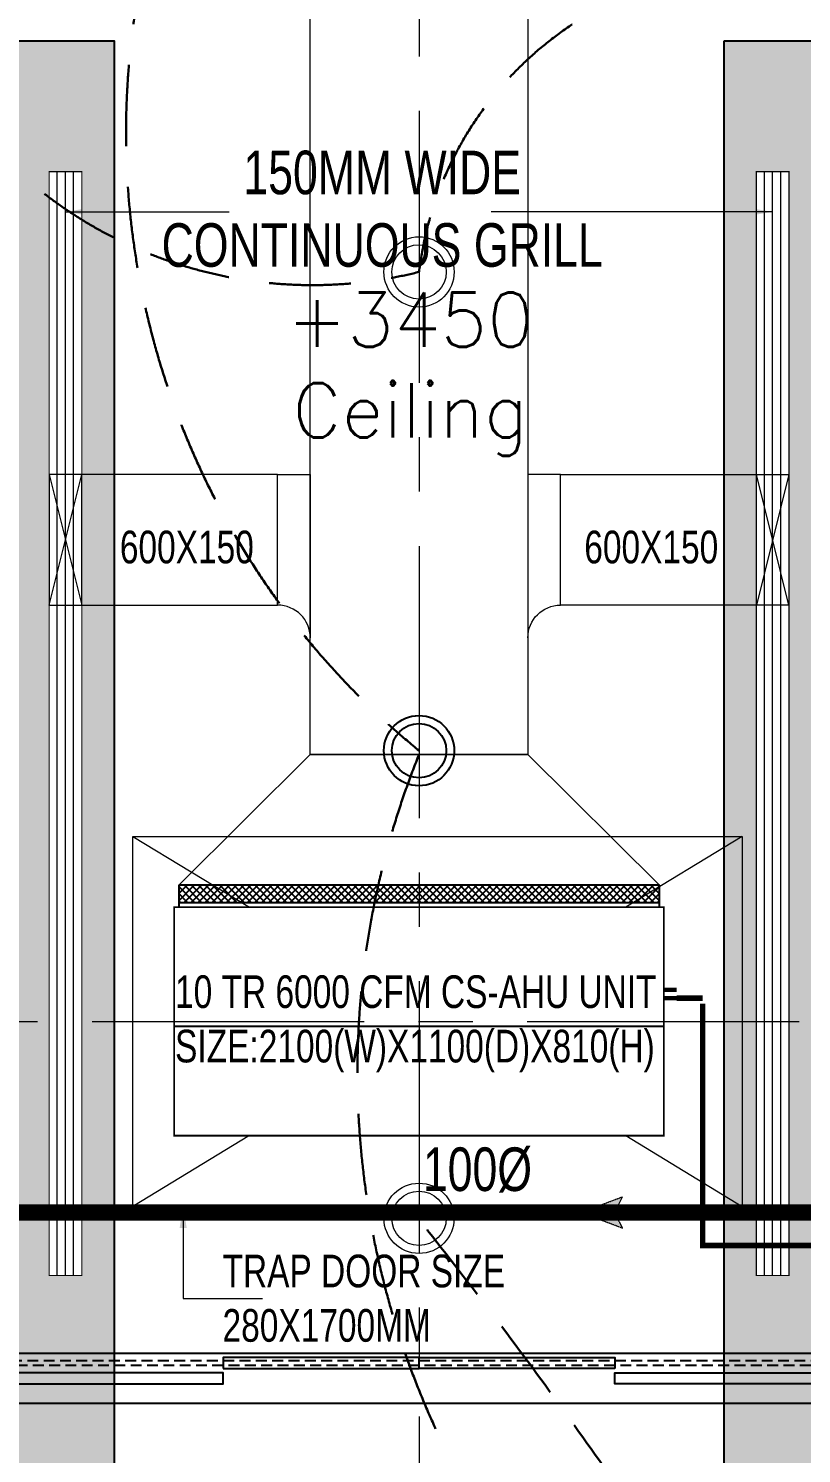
# Model space of a CAD drawing. Header units: millimetres. Extents: x -154478 to 73967, y -24076 to 107303.
# Drawn here: x -53135 to -49583, y 41047 to 47595 of the extents above; entities that cross this region are included whole.
import ezdxf

# ---------------------------------------------------------------- set-up
doc = ezdxf.new("R2010")
doc.units = ezdxf.units.MM
doc.header["$MEASUREMENT"] = 0
for name, pattern in [('CENTERX2', [4, 2.5, -0.5, 0.5, -0.5]), ('DASHED', [0.75, 0.5, -0.25]), ('HIDDEN', [0.375, 0.25, -0.125])]:
    doc.linetypes.add(name, pattern=pattern)
for name, color, linetype, lineweight in [('CA-ANNO-DIMS', 8, 'Continuous', 15), ('CA-ANNO-TEXT', 8, 'Continuous', 20), ('CA-ELEVATION', 8, 'Continuous', 15), ('CA-GLAZ', 8, 'Continuous', 25), ('E_CONTROL', 92, 'HIDDEN', 30), ('M_DETAIL', 7, 'Continuous', 9), ('M_REF PIPE', 30, 'Continuous', 9), ('M_SUPPLY DUCT', 5, 'Continuous', 9), ('P_SWP', 30, 'Continuous', 0), ('Railing', 8, 'Continuous', 15)]:
    doc.layers.add(name, color=color, linetype=linetype, lineweight=lineweight)
for name, color, linetype in [('E_LEGEND', 10, 'Continuous'), ('M_DUCTABLE UNIT', 4, 'Continuous'), ('M_GRILL', 3, 'Continuous'), ('M_TEXT', 7, 'Continuous'), ('RCP', 5, 'Continuous')]:
    doc.layers.add(name, color=color, linetype=linetype)
doc.styles.add('A-TEXT', font='swisscl.ttf')
doc.styles.add('FIRE TEXT', font='swisscl.ttf')
doc.styles.add('ISO STANDARD', font='simplex.shx')
doc.dimstyles.new('ISO STANDARD', dxfattribs={"dimscale": 100, "dimtxt": 1.25, "dimasz": 1, "dimexe": 0.5, "dimexo": 0.75, "dimgap": 0.25, "dimtad": 0, "dimzin": 9, "dimdsep": 46, "dimtxsty": 'ISO STANDARD', "dimblk": 'OBLIQUE', "dimcen": 0.09, "dimdle": 0.25, "dimclrd": 256, "dimclre": 256, "dimclrt": 256, "dimadec": 0, "dimazin": 2, "dimtfac": 0.09, "dimtofl": 0, "dimtmove": 2, "dimatfit": 0, "dimfxl": 187.5, "dimtolj": 1, "dimtzin": 0, "dimlwd": 9, "dimlwe": 9, "dimarcsym": 2})

# ---------------------------------------------------------------- blocks, each defined once
blk = doc.blocks.new('Sliding Door')
at = {"layer": 'CA-GLAZ'}
for points in [[(45748.2, 55077.4), (46848.2, 55077.4), (46848.2, 55027.4), (45748.2, 55027.4)], [(49748.2, 55077.4), (48648.2, 55077.4), (48648.2, 55027.4), (49748.2, 55027.4)], [(46848.2, 55007.4), (47748.2, 55007.4), (47748.2, 54957.4), (46848.2, 54957.4)], [(48648.2, 55007.4), (47748.2, 55007.4), (47748.2, 54957.4), (48648.2, 54957.4)]]:
    blk.add_lwpolyline(points, close=True, dxfattribs=at)
at = {"layer": 'CA-GLAZ', "color": 7, "linetype": 'DASHED', "ltscale": 100}
blk.add_lwpolyline([(45748.2, 54992.4), (49748.2, 54992.4), (49748.2, 54972.4), (45748.2, 54972.4)], close=True, dxfattribs=at)
blk = doc.blocks.new('WASTE WATER ARROW')
at = {"ltscale": 0.025}
blk.add_hatch(color=256, dxfattribs=at).paths.add_polyline_path([(481737.16, -256822.52), (481729.92, -256825.26), (481737.16, -256828), (481735.75, -256825.26)])
at = {"color": 7, "linetype": 'ByBlock', "lineweight": 5, "ltscale": 0.025}
blk.add_lwpolyline([(481737.16, -256822.52), (481729.92, -256825.26), (481737.16, -256828), (481735.75, -256825.26)], close=True, dxfattribs=at)
blk = doc.blocks.new('_Oblique')
at = {"color": 0, "linetype": 'ByBlock', "lineweight": -2}
blk.add_line((-0.5, -0.5), (0.5, 0.5), dxfattribs=at)
blk = doc.blocks.new('A$Cb00ee4e1')
at = {"layer": 'CA-ANNO-DIMS', "color": 4}
for centre, radius in [((4000, -230.8), 161.4), ((4000, -230.8), 125), ((4000, -2430.8), 161.4), ((4000, -2430.8), 125), ((4000, -4580), 161.4), ((4000, -4580), 125)]:
    blk.add_circle(centre, radius, dxfattribs=at)

msp = doc.modelspace()

# ---------------------------------------------------------------- hatches: boundary and pattern name
at = {"layer": 'M_DUCTABLE UNIT'}
h = msp.add_hatch(dxfattribs=at)
h.set_pattern_fill('ANSI37', color=13, scale=183.697779, angle=180)
h.set_pattern_definition([(225, (309504.514, -957667.986), (16.2367432, -16.2367432), []), (315, (309504.514, -957667.986), (16.2367432, 16.2367432), [])])
h.paths.add_polyline_path([(-52445.035, 43658.516), (-52445.035, 43577.516), (-50235.856, 43577.516), (-50235.856, 43658.516)])
at = {"layer": 'RCP', "transparency": 33554495}
h = msp.add_hatch(color=256, dxfattribs=at)
h.dxf.hatch_style = 1
h.paths.add_polyline_path([(-49940.445, 47537.426), (-49940.445, 16727.426), (-52740.445, 16727.426), (-52740.445, 47537.426), (-55478.392, 47537.426), (-58822.373, 48588.244), (-57747.614, 52008.412), (-53717.847, 54337.426), (-48963.044, 54337.426), (-44933.277, 52008.412), (-43858.518, 48588.244), (-47202.499, 47537.426)], flags=16)
h.paths.add_polyline_path([(-53340.445, 16127.426), (-53340.445, 46937.426), (-55570.445, 46937.426), (-59574.649, 48195.713), (-58250.016, 52411.049), (-53878.761, 54937.426), (-48802.129, 54937.426), (-44430.875, 52411.049), (-43106.242, 48195.713), (-47110.445, 46937.426), (-49340.445, 46937.426), (-49340.445, 16127.426)])
h.paths.add_polyline_path([(-52890.445, 46937.426), (-52890.445, 41864.724), (-53040.445, 41864.724), (-53040.445, 46937.426)], flags=16)
h.paths.add_polyline_path([(-49790.445, 46937.426), (-49790.445, 41864.724), (-49640.445, 41864.724), (-49640.445, 46937.426)], flags=16)
h.paths.add_polyline_path([(-55935.583, 46951.075), (-53203.44, 46951.075), (-53203.44, 47409.408), (-55935.583, 47409.408)], flags=24)
h.paths.add_polyline_path([(-49633.216, 46951.075), (-46901.074, 46951.075), (-46901.074, 47409.408), (-49633.216, 47409.408)], flags=24)
h.paths.add_polyline_path([(-52800.115, 27604.137), (-52800.115, 30336.28), (-53258.448, 30336.28), (-53258.448, 27604.137)], flags=24)
h.paths.add_polyline_path([(-49426.233, 27604.137), (-49426.233, 30336.28), (-49884.567, 30336.28), (-49884.567, 27604.137)], flags=24)

# ---------------------------------------------------------------- linework, layer by layer
at = {"layer": 'CA-ANNO-TEXT', "linetype": 'CENTERX2', "ltscale": 500}
for p, q in [((-51340.445, 57216.958), (-51340.445, 1622.346)), ((-66843.181, 43032.426), (-35837.71, 43032.426))]:
    msp.add_line(p, q, dxfattribs=at)
at = {"layer": 'E_CONTROL', "color": 6, "ltscale": 1500}
for centre, radius, start, end in [((-49021.044, 47115.322), 3665.76, 87.1760964, 230.7488815), ((-47708.093, 42798.12), 3915.156, 158.0893325, 295.9406874)]:
    msp.add_arc(centre, radius, start, end, dxfattribs=at)
at = {"layer": 'E_CONTROL', "ltscale": 1500}
for centre, radius, start, end in [((-51831.138, 48431.223), 2015.246, 184.3995924, 284.0926331), ((-49759.36, 46284.23), 1592.749, 22.2540305, 173.061887), ((-70725.233, 26765.667), 24730.43, 359.587046, 38.3861542)]:
    msp.add_arc(centre, radius, start, end, dxfattribs=at)
at = {"layer": 'E_LEGEND'}
for radius in [161.423, 125]:
    msp.add_circle((-51340.445, 44276.63), radius, dxfattribs=at)
at = {"layer": 'M_DETAIL', "color": 8}
for points in [[(-53002.945, 41864.724), (-53002.945, 46937.426)], [(-53002.945, 41864.724), (-53002.945, 46937.426)], [(-52965.445, 41864.724), (-52965.445, 46937.426)], [(-52965.445, 41864.724), (-52965.445, 46937.426)], [(-52927.945, 41864.724), (-52927.945, 46937.426)], [(-52927.945, 41864.724), (-52927.945, 46937.426)], [(-49752.945, 41864.724), (-49752.945, 46937.426)], [(-49752.945, 41864.724), (-49752.945, 46937.426)], [(-49715.445, 41864.724), (-49715.445, 46937.426)], [(-49715.445, 41864.724), (-49715.445, 46937.426)], [(-49677.945, 41864.724), (-49677.945, 46937.426)], [(-49677.945, 41864.724), (-49677.945, 46937.426)]]:
    msp.add_lwpolyline(points, dxfattribs=at)
at = {"layer": 'M_DETAIL', "color": 0}
msp.add_lwpolyline([(-49855.178, 43882.426), (-49855.178, 42182.426), (-52655.178, 42182.426), (-52655.178, 43882.426)], close=True, dxfattribs=at)
for points in [[(-52655.178, 43882.426), (-52119.883, 43557.426)], [(-49855.178, 43882.426), (-50390.472, 43557.426)], [(-52119.883, 42507.426), (-52655.178, 42182.426)], [(-50390.472, 42507.426), (-49855.178, 42182.426)]]:
    msp.add_lwpolyline(points, dxfattribs=at)
at = {"layer": 'M_DETAIL'}
msp.add_lwpolyline([(-52204.285, 43658.838), (-50476.606, 43658.838)], dxfattribs=at)
at = {"layer": 'M_DETAIL', "const_width": 8.036}
msp.add_lwpolyline([(-50215.445, 43557.426), (-50215.445, 42507.426), (-52465.445, 42507.426), (-52465.445, 43557.426)], close=True, dxfattribs=at)
at = {"layer": 'M_DUCTABLE UNIT'}
for p, q in [((-52445.035, 43658.838), (-52445.035, 43577.194)), ((-50235.856, 43658.838), (-52445.035, 43658.838)), ((-50235.856, 43577.194), (-50235.856, 43658.838)), ((-50235.856, 43577.837), (-52445.035, 43577.837)), ((-52445.035, 43577.837), (-52445.035, 43557.426)), ((-50235.856, 43557.426), (-50235.856, 43577.837)), ((-50215.445, 43008.332), (-52465.445, 43008.332))]:
    msp.add_line(p, q, dxfattribs=at)
at = {"layer": 'M_DUCTABLE UNIT', "const_width": 4.018}
msp.add_lwpolyline([(-52465.445, 43557.426), (-52465.445, 42507.426), (-50215.445, 42507.426), (-50215.445, 43557.426)], close=True, dxfattribs=at)
at = {"layer": 'M_DUCTABLE UNIT', "color": 0, "const_width": 20.411}
for points in [[(-50215.445, 43176.946), (-50156.871, 43176.946)], [(-50215.445, 43139.023), (-50156.871, 43139.023)]]:
    msp.add_lwpolyline(points, dxfattribs=at)
at = {"layer": 'M_GRILL', "const_width": 5}
for points in [[(-52890.445, 46937.426), (-52890.445, 41864.724), (-53040.445, 41864.724), (-53040.445, 46937.426), (-52890.445, 46937.426)], [(-52890.445, 46937.426), (-52890.445, 41864.724), (-53040.445, 41864.724), (-53040.445, 46937.426), (-52890.445, 46937.426)], [(-49790.445, 46937.426), (-49790.445, 41864.724), (-49640.445, 41864.724), (-49640.445, 46937.426), (-49790.445, 46937.426)], [(-49790.445, 46937.426), (-49790.445, 41864.724), (-49640.445, 41864.724), (-49640.445, 46937.426), (-49790.445, 46937.426)]]:
    msp.add_lwpolyline(points, dxfattribs=at)
at = {"layer": 'M_REF PIPE', "const_width": 25}
for points in [[(-50156.871, 43139.023), (-50037.076, 43139.023)], [(-50037.076, 43114.023), (-50037.076, 42002.517), (-46869.621, 42002.517), (-46869.621, 41536.283)]]:
    msp.add_lwpolyline(points, dxfattribs=at)
at = {"layer": 'M_SUPPLY DUCT', "color": 5}
for p, q in [((-51840.445, 44259.102), (-51840.445, 48832.071)), ((-50840.445, 48832.071), (-50840.445, 44259.102)), ((-50840.445, 44259.102), (-51840.445, 44259.102))]:
    msp.add_line(p, q, dxfattribs=at)
for points in [[(-53040.445, 45545.444), (-53040.445, 44945.444), (-52890.445, 44945.444), (-52890.445, 45545.444)], [(-53040.445, 45545.444), (-53040.445, 44945.444), (-52890.445, 44945.444), (-52890.445, 45545.444)], [(-49640.445, 45545.444), (-49640.445, 44945.444), (-49790.445, 44945.444), (-49790.445, 45545.444)], [(-49640.445, 45545.444), (-49640.445, 44945.444), (-49790.445, 44945.444), (-49790.445, 45545.444)], [(-52445.035, 43658.838), (-51840.445, 44259.102), (-50840.445, 44259.102), (-50235.856, 43658.838)]]:
    msp.add_lwpolyline(points, close=True, dxfattribs=at)
for points in [[(-53040.445, 45545.444), (-52890.445, 44945.444)], [(-53040.445, 44945.444), (-52890.445, 45545.444)], [(-53040.445, 45545.444), (-52890.445, 44945.444)], [(-53040.445, 44945.444), (-52890.445, 45545.444)], [(-51990.445, 45545.444), (-53040.445, 45545.444), (-53040.445, 44945.444), (-51990.445, 44945.444)], [(-50690.445, 45545.444), (-49640.445, 45545.444), (-49640.445, 44945.444), (-50690.445, 44945.444)], [(-49640.445, 45545.444), (-49790.445, 44945.444)], [(-49640.445, 44945.444), (-49790.445, 45545.444)], [(-49640.445, 45545.444), (-49790.445, 44945.444)], [(-49640.445, 44945.444), (-49790.445, 45545.444)]]:
    msp.add_lwpolyline(points, dxfattribs=at)
for points in [[(-51840.445, 45545.444), (-51840.445, 44795.444, 0.41421356), (-51990.445, 44945.444), (-51990.445, 45545.444)], [(-50840.445, 45545.444), (-50840.445, 44795.444, -0.41421356), (-50690.445, 44945.444), (-50690.445, 45545.444)]]:
    msp.add_lwpolyline(points, format="xyb", close=True, dxfattribs=at)
at = {"layer": 'P_SWP', "linetype": 'HIDDEN', "lineweight": 0, "ltscale": 500, "const_width": 75}
msp.add_lwpolyline([(-46306.815, 42154.026), (-56374.076, 42154.026)], dxfattribs=at)
at = {"layer": 'RCP'}
for p, q in [((-53340.445, 41507.426), (-49340.445, 41507.426)), ((-53340.445, 41277.426), (-49340.445, 41277.426))]:
    msp.add_line(p, q, dxfattribs=at)
msp.add_lwpolyline([(-49940.445, 47537.426), (-49940.445, 16727.426), (-52740.445, 16727.426), (-52740.445, 47537.426), (-55478.392, 47537.426), (-58822.373, 48588.244), (-57747.614, 52008.412), (-53717.847, 54337.426), (-48963.044, 54337.426), (-44933.277, 52008.412), (-43858.518, 48588.244), (-47202.499, 47537.426)], close=True, dxfattribs=at)

# ---------------------------------------------------------------- block references
at = {"layer": 'CA-ELEVATION', "xscale": -1, "rotation": 180}
msp.add_blockref('Sliding Door', (-99088.663, 96444.852), dxfattribs=at)
at = {"layer": 'P_SWP', "linetype": 'HIDDEN', "lineweight": 0, "ltscale": 300, "xscale": -26.40411263959712, "yscale": 26.40411263959712, "zscale": 26.40411263959712, "rotation": 180}
msp.add_blockref('WASTE WATER ARROW', (-12770248.166, -6739089.073), dxfattribs=at)
at = {"layer": 'Railing', "color": 2}
msp.add_blockref('A$Cb00ee4e1', (-55340.445, 46707.426), dxfattribs=at)

# ---------------------------------------------------------------- texts
at = {"layer": 'CA-ANNO-TEXT', "insert": (-51977.347, 46382.26), "char_height": 250, "width": 1192.97619, "attachment_point": 1, "style": 'ISO STANDARD'}
msp.add_mtext('\\pxqc;+3450\\PCeiling', dxfattribs=at)
at = {"layer": 'M_TEXT', "style": 'A-TEXT'}
for s, insert, char_height, width, attachment_point in [('\\pxqc;150MM WIDE CONTINUOUS GRILL', (-52807.257, 46497.579), 200, 2594.72776, 7), ('\\pxqc;600X150', (-51428.667, 45135.373), 150, 1957.88655, 9), ('\\pxqc;600X150', (-51252.224, 45135.373), 150, 1957.88655, 7), ('\\pxql;TRAP DOOR SIZE 280X1700MM', (-52243.507, 41558.179), 150, 1957.88655, 7)]:
    msp.add_mtext(s, dxfattribs=dict(at, insert=insert, char_height=char_height, width=width, attachment_point=attachment_point))
at = {"layer": 'M_TEXT', "color": 3, "insert": (-52461.695, 42798.813), "char_height": 150, "width": 3059.48769, "attachment_point": 7, "style": 'A-TEXT'}
msp.add_mtext('{\\C256;10 TR 6000 CFM CS-AHU UNIT\\P\\pxql;SIZE:2100(W)X1100(D)X810(H)}', dxfattribs=at)
at = {"layer": 'P_SWP', "linetype": 'HIDDEN', "lineweight": 0, "ltscale": 500, "style": 'FIRE TEXT'}
msp.add_text('100%%C', height=200, dxfattribs=at).set_placement((-51322.891, 42253.048))

# ---------------------------------------------------------------- leaders
at = {"layer": 'M_DETAIL', "color": 0}
msp.add_leader([(-52424.432, 42182.426), (-52424.432, 41759.478), (-52060.265, 41759.478)], dimstyle='ISO STANDARD', override={"dimgap": 0.25, "dimtad": 0, "dimfxl": 0}, dxfattribs=at)
at = {"layer": 'M_TEXT'}
for points in [[(-52965.445, 46752.747), (-52213.307, 46752.747)], [(-49715.445, 46752.747), (-51009.335, 46752.747)]]:
    msp.add_leader(points, dimstyle='ISO STANDARD', dxfattribs=at)

doc.saveas('drawing.dxf')
